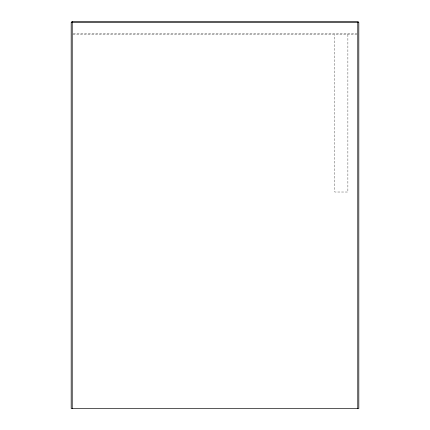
<?xml version="1.0" encoding="UTF-8"?>
<svg xmlns="http://www.w3.org/2000/svg" width="430" height="430" viewBox="0 0 430 430"><rect width="100%" height="100%" fill="white"/><g stroke="black" fill="none" stroke-linecap="round" stroke-linejoin="round"><path stroke-width="0.32" stroke-dasharray="2.15 1.61" d="M73.191 33.529L356.809 33.529M72.901 34.572L356.803 34.572M347.886 34.572L347.886 192.017L334.814 192.017L334.814 34.572"/><path stroke-width="0.64" d="M357.771 408.5L357.771 22.521L358.281 22.011M71.719 22.011L72.229 22.521L357.771 22.521M72.229 22.521L72.229 408.5M72.229 21.5L71.181 22.548L71.181 408.5L358.819 408.5L358.819 22.548L357.771 21.5L72.229 21.5"/></g></svg>
